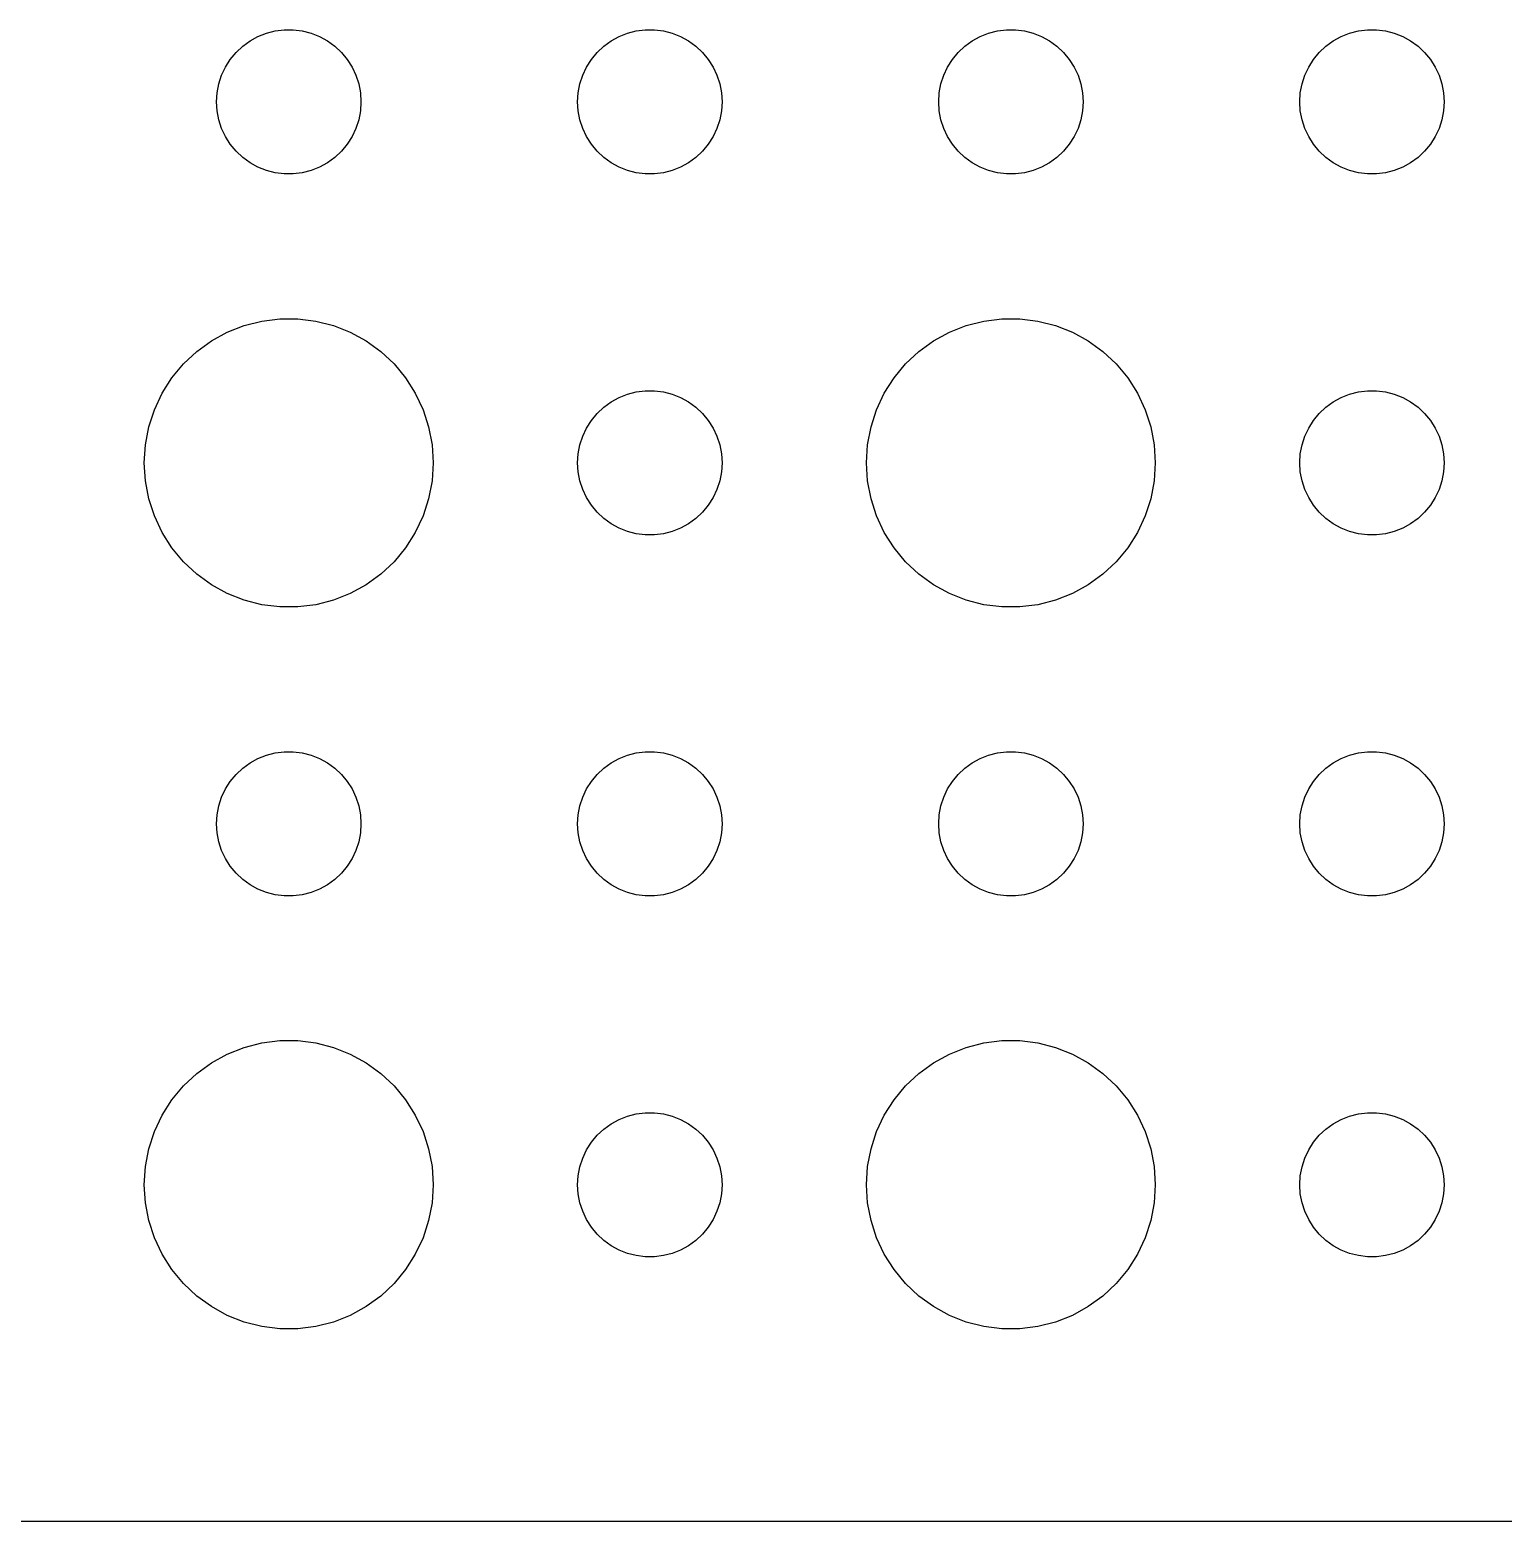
# Model space of a CAD drawing. Header units: metres. Extents: x -127 to 127, y -127 to 127.
# Drawn here: x -95.38 to -64.78, y -126.99 to -96 of the extents above; entities that cross this region are included whole.
import ezdxf

# ---------------------------------------------------------------- set-up
doc = ezdxf.new("R2010")
doc.units = ezdxf.units.M

msp = doc.modelspace()

# ---------------------------------------------------------------- linework, layer by layer
for p, q in [((-90.4635, -96.0734), (-90.2811, -96.0266)), ((-90.2811, -96.0266), (-90.0942, -96.003)), ((-90.0942, -96.003), (-89.9058, -96.003)), ((-89.9058, -96.003), (-89.7189, -96.0266)), ((-89.7189, -96.0266), (-89.5365, -96.0734)), ((-82.9635, -96.0734), (-82.7811, -96.0266)), ((-82.7811, -96.0266), (-82.5942, -96.003)), ((-82.5942, -96.003), (-82.4058, -96.003)), ((-82.4058, -96.003), (-82.2189, -96.0266)), ((-82.2189, -96.0266), (-82.0365, -96.0734)), ((-75.4635, -96.0734), (-75.2811, -96.0266)), ((-75.2811, -96.0266), (-75.0942, -96.003)), ((-75.0942, -96.003), (-74.9058, -96.003)), ((-74.9058, -96.003), (-74.7189, -96.0266)), ((-74.7189, -96.0266), (-74.5365, -96.0734)), ((-67.9635, -96.0734), (-67.7811, -96.0266)), ((-67.7811, -96.0266), (-67.5942, -96.003)), ((-67.5942, -96.003), (-67.4058, -96.003)), ((-67.4058, -96.003), (-67.2189, -96.0266)), ((-67.2189, -96.0266), (-67.0365, -96.0734)), ((-91.0934, -96.4732), (-90.9561, -96.3442)), ((-90.9561, -96.3442), (-90.8037, -96.2335)), ((-90.8037, -96.2335), (-90.6387, -96.1428)), ((-90.6387, -96.1428), (-90.4635, -96.0734)), ((-89.5365, -96.0734), (-89.3613, -96.1428)), ((-89.3613, -96.1428), (-89.1963, -96.2335)), ((-89.1963, -96.2335), (-89.0439, -96.3442)), ((-89.0439, -96.3442), (-88.9065, -96.4732)), ((-83.5934, -96.4732), (-83.4561, -96.3442)), ((-83.4561, -96.3442), (-83.3037, -96.2335)), ((-83.3037, -96.2335), (-83.1387, -96.1428)), ((-83.1387, -96.1428), (-82.9635, -96.0734)), ((-82.0365, -96.0734), (-81.8613, -96.1428)), ((-81.8613, -96.1428), (-81.6963, -96.2335)), ((-81.6963, -96.2335), (-81.5439, -96.3442)), ((-81.5439, -96.3442), (-81.4065, -96.4732)), ((-76.0934, -96.4732), (-75.9561, -96.3442)), ((-75.9561, -96.3442), (-75.8037, -96.2335)), ((-75.8037, -96.2335), (-75.6387, -96.1428)), ((-75.6387, -96.1428), (-75.4635, -96.0734)), ((-74.5365, -96.0734), (-74.3613, -96.1428)), ((-74.3613, -96.1428), (-74.1963, -96.2335)), ((-74.1963, -96.2335), (-74.0439, -96.3442)), ((-74.0439, -96.3442), (-73.9065, -96.4732)), ((-68.5934, -96.4732), (-68.4561, -96.3442)), ((-68.4561, -96.3442), (-68.3037, -96.2335)), ((-68.3037, -96.2335), (-68.1387, -96.1428)), ((-68.1387, -96.1428), (-67.9635, -96.0734)), ((-67.0365, -96.0734), (-66.8613, -96.1428)), ((-66.8613, -96.1428), (-66.6963, -96.2335)), ((-66.6963, -96.2335), (-66.5439, -96.3442)), ((-66.5439, -96.3442), (-66.4065, -96.4732)), ((-91.3145, -96.7774), (-91.2135, -96.6183)), ((-91.2135, -96.6183), (-91.0934, -96.4732)), ((-88.9065, -96.4732), (-88.7865, -96.6183)), ((-88.7865, -96.6183), (-88.6855, -96.7774)), ((-83.8145, -96.7774), (-83.7135, -96.6183)), ((-83.7135, -96.6183), (-83.5934, -96.4732)), ((-81.4065, -96.4732), (-81.2865, -96.6183)), ((-81.2865, -96.6183), (-81.1855, -96.7774)), ((-76.3145, -96.7774), (-76.2135, -96.6183)), ((-76.2135, -96.6183), (-76.0934, -96.4732)), ((-73.9065, -96.4732), (-73.7865, -96.6183)), ((-73.7865, -96.6183), (-73.6855, -96.7774)), ((-68.8145, -96.7774), (-68.7135, -96.6183)), ((-68.7135, -96.6183), (-68.5934, -96.4732)), ((-66.4065, -96.4732), (-66.2865, -96.6183)), ((-66.2865, -96.6183), (-66.1855, -96.7774)), ((-91.4529, -97.127), (-91.3947, -96.9478)), ((-91.3947, -96.9478), (-91.3145, -96.7774)), ((-88.6855, -96.7774), (-88.6053, -96.9478)), ((-88.6053, -96.9478), (-88.5471, -97.127)), ((-83.9529, -97.127), (-83.8947, -96.9478)), ((-83.8947, -96.9478), (-83.8145, -96.7774)), ((-81.1855, -96.7774), (-81.1053, -96.9478)), ((-81.1053, -96.9478), (-81.0471, -97.127)), ((-76.4529, -97.127), (-76.3947, -96.9478)), ((-76.3947, -96.9478), (-76.3145, -96.7774)), ((-73.6855, -96.7774), (-73.6053, -96.9478)), ((-73.6053, -96.9478), (-73.5471, -97.127)), ((-68.9529, -97.127), (-68.8947, -96.9478)), ((-68.8947, -96.9478), (-68.8145, -96.7774)), ((-66.1855, -96.7774), (-66.1053, -96.9478)), ((-66.1053, -96.9478), (-66.0471, -97.127)), ((-91.4882, -97.312), (-91.4529, -97.127)), ((-88.5471, -97.127), (-88.5118, -97.312)), ((-83.9882, -97.312), (-83.9529, -97.127)), ((-81.0471, -97.127), (-81.0118, -97.312)), ((-76.4882, -97.312), (-76.4529, -97.127)), ((-73.5471, -97.127), (-73.5118, -97.312)), ((-68.9882, -97.312), (-68.9529, -97.127)), ((-66.0471, -97.127), (-66.0118, -97.312)), ((-91.5, -97.5), (-91.4882, -97.312)), ((-91.4882, -97.688), (-91.5, -97.5)), ((-88.5118, -97.312), (-88.5, -97.5)), ((-88.5, -97.5), (-88.5118, -97.688)), ((-84, -97.5), (-83.9882, -97.312)), ((-83.9882, -97.688), (-84, -97.5)), ((-81.0118, -97.312), (-81, -97.5)), ((-81, -97.5), (-81.0118, -97.688)), ((-76.5, -97.5), (-76.4882, -97.312)), ((-76.4882, -97.688), (-76.5, -97.5)), ((-73.5118, -97.312), (-73.5, -97.5)), ((-73.5, -97.5), (-73.5118, -97.688)), ((-69, -97.5), (-68.9882, -97.312)), ((-68.9882, -97.688), (-69, -97.5)), ((-66.0118, -97.312), (-66, -97.5)), ((-66, -97.5), (-66.0118, -97.688)), ((-91.4529, -97.873), (-91.4882, -97.688)), ((-91.3947, -98.0522), (-91.4529, -97.873)), ((-88.5471, -97.873), (-88.6053, -98.0522)), ((-88.5118, -97.688), (-88.5471, -97.873)), ((-83.9529, -97.873), (-83.9882, -97.688)), ((-83.8947, -98.0522), (-83.9529, -97.873)), ((-81.0471, -97.873), (-81.1053, -98.0522)), ((-81.0118, -97.688), (-81.0471, -97.873)), ((-76.4529, -97.873), (-76.4882, -97.688)), ((-76.3947, -98.0522), (-76.4529, -97.873)), ((-73.5471, -97.873), (-73.6053, -98.0522)), ((-73.5118, -97.688), (-73.5471, -97.873)), ((-68.9529, -97.873), (-68.9882, -97.688)), ((-68.8947, -98.0522), (-68.9529, -97.873)), ((-66.0471, -97.873), (-66.1053, -98.0522)), ((-66.0118, -97.688), (-66.0471, -97.873)), ((-91.3145, -98.2226), (-91.3947, -98.0522)), ((-91.2135, -98.3817), (-91.3145, -98.2226)), ((-88.6855, -98.2226), (-88.7865, -98.3817)), ((-88.6053, -98.0522), (-88.6855, -98.2226)), ((-83.8145, -98.2226), (-83.8947, -98.0522)), ((-83.7135, -98.3817), (-83.8145, -98.2226)), ((-81.1855, -98.2226), (-81.2865, -98.3817)), ((-81.1053, -98.0522), (-81.1855, -98.2226)), ((-76.3145, -98.2226), (-76.3947, -98.0522)), ((-76.2135, -98.3817), (-76.3145, -98.2226)), ((-73.6855, -98.2226), (-73.7865, -98.3817)), ((-73.6053, -98.0522), (-73.6855, -98.2226)), ((-68.8145, -98.2226), (-68.8947, -98.0522)), ((-68.7135, -98.3817), (-68.8145, -98.2226)), ((-66.1855, -98.2226), (-66.2865, -98.3817)), ((-66.1053, -98.0522), (-66.1855, -98.2226)), ((-91.0934, -98.5268), (-91.2135, -98.3817)), ((-90.9561, -98.6558), (-91.0934, -98.5268)), ((-88.9065, -98.5268), (-89.0439, -98.6558)), ((-88.7865, -98.3817), (-88.9065, -98.5268)), ((-83.5934, -98.5268), (-83.7135, -98.3817)), ((-83.4561, -98.6558), (-83.5934, -98.5268)), ((-81.4065, -98.5268), (-81.5439, -98.6558)), ((-81.2865, -98.3817), (-81.4065, -98.5268)), ((-76.0934, -98.5268), (-76.2135, -98.3817)), ((-75.9561, -98.6558), (-76.0934, -98.5268)), ((-73.9065, -98.5268), (-74.0439, -98.6558)), ((-73.7865, -98.3817), (-73.9065, -98.5268)), ((-68.5934, -98.5268), (-68.7135, -98.3817)), ((-68.4561, -98.6558), (-68.5934, -98.5268)), ((-66.4065, -98.5268), (-66.5439, -98.6558)), ((-66.2865, -98.3817), (-66.4065, -98.5268)), ((-90.8037, -98.7665), (-90.9561, -98.6558)), ((-90.6387, -98.8572), (-90.8037, -98.7665)), ((-89.1963, -98.7665), (-89.3613, -98.8572)), ((-89.0439, -98.6558), (-89.1963, -98.7665)), ((-83.3037, -98.7665), (-83.4561, -98.6558)), ((-83.1387, -98.8572), (-83.3037, -98.7665)), ((-81.6963, -98.7665), (-81.8613, -98.8572)), ((-81.5439, -98.6558), (-81.6963, -98.7665)), ((-75.8037, -98.7665), (-75.9561, -98.6558)), ((-75.6387, -98.8572), (-75.8037, -98.7665)), ((-74.1963, -98.7665), (-74.3613, -98.8572)), ((-74.0439, -98.6558), (-74.1963, -98.7665)), ((-68.3037, -98.7665), (-68.4561, -98.6558)), ((-68.1387, -98.8572), (-68.3037, -98.7665)), ((-66.6963, -98.7665), (-66.8613, -98.8572)), ((-66.5439, -98.6558), (-66.6963, -98.7665)), ((-90.4635, -98.9266), (-90.6387, -98.8572)), ((-90.2811, -98.9734), (-90.4635, -98.9266)), ((-90.0942, -98.997), (-90.2811, -98.9734)), ((-89.9058, -98.997), (-90.0942, -98.997)), ((-89.7189, -98.9734), (-89.9058, -98.997)), ((-89.5365, -98.9266), (-89.7189, -98.9734)), ((-89.3613, -98.8572), (-89.5365, -98.9266)), ((-82.9635, -98.9266), (-83.1387, -98.8572)), ((-82.7811, -98.9734), (-82.9635, -98.9266)), ((-82.5942, -98.997), (-82.7811, -98.9734)), ((-82.4058, -98.997), (-82.5942, -98.997)), ((-82.2189, -98.9734), (-82.4058, -98.997)), ((-82.0365, -98.9266), (-82.2189, -98.9734)), ((-81.8613, -98.8572), (-82.0365, -98.9266)), ((-75.4635, -98.9266), (-75.6387, -98.8572)), ((-75.2811, -98.9734), (-75.4635, -98.9266)), ((-75.0942, -98.997), (-75.2811, -98.9734)), ((-74.9058, -98.997), (-75.0942, -98.997)), ((-74.7189, -98.9734), (-74.9058, -98.997)), ((-74.5365, -98.9266), (-74.7189, -98.9734)), ((-74.3613, -98.8572), (-74.5365, -98.9266)), ((-67.9635, -98.9266), (-68.1387, -98.8572)), ((-67.7811, -98.9734), (-67.9635, -98.9266)), ((-67.5942, -98.997), (-67.7811, -98.9734)), ((-67.4058, -98.997), (-67.5942, -98.997)), ((-67.2189, -98.9734), (-67.4058, -98.997)), ((-67.0365, -98.9266), (-67.2189, -98.9734)), ((-66.8613, -98.8572), (-67.0365, -98.9266)), ((-91.2773, -102.286), (-90.927, -102.147)), ((-90.927, -102.147), (-90.5621, -102.053)), ((-90.5621, -102.053), (-90.1884, -102.006)), ((-90.1884, -102.006), (-89.8116, -102.006)), ((-89.8116, -102.006), (-89.4379, -102.053)), ((-89.4379, -102.053), (-89.073, -102.147)), ((-89.073, -102.147), (-88.7227, -102.286)), ((-76.2773, -102.286), (-75.927, -102.147)), ((-75.927, -102.147), (-75.5621, -102.053)), ((-75.5621, -102.053), (-75.1884, -102.006)), ((-75.1884, -102.006), (-74.8116, -102.006)), ((-74.8116, -102.006), (-74.4379, -102.053)), ((-74.4379, -102.053), (-74.073, -102.147)), ((-74.073, -102.147), (-73.7227, -102.286)), ((-91.9123, -102.688), (-91.6075, -102.467)), ((-91.6075, -102.467), (-91.2773, -102.286)), ((-88.7227, -102.286), (-88.3925, -102.467)), ((-88.3925, -102.467), (-88.0877, -102.688)), ((-76.9123, -102.688), (-76.6075, -102.467)), ((-76.6075, -102.467), (-76.2773, -102.286)), ((-73.7227, -102.286), (-73.3925, -102.467)), ((-73.3925, -102.467), (-73.0877, -102.688)), ((-92.1869, -102.946), (-91.9123, -102.688)), ((-88.0877, -102.688), (-87.8131, -102.946)), ((-77.1869, -102.946), (-76.9123, -102.688)), ((-73.0877, -102.688), (-72.8131, -102.946)), ((-92.427, -103.237), (-92.1869, -102.946)), ((-87.8131, -102.946), (-87.573, -103.237)), ((-77.427, -103.237), (-77.1869, -102.946)), ((-72.8131, -102.946), (-72.573, -103.237)), ((-92.6289, -103.555), (-92.427, -103.237)), ((-87.573, -103.237), (-87.3711, -103.555)), ((-77.6289, -103.555), (-77.427, -103.237)), ((-72.573, -103.237), (-72.3711, -103.555)), ((-92.7893, -103.896), (-92.6289, -103.555)), ((-87.3711, -103.555), (-87.2107, -103.896)), ((-83.4561, -103.844), (-83.3037, -103.734)), ((-83.3037, -103.734), (-83.1387, -103.643)), ((-83.1387, -103.643), (-82.9635, -103.573)), ((-82.9635, -103.573), (-82.7811, -103.527)), ((-82.7811, -103.527), (-82.5942, -103.503)), ((-82.5942, -103.503), (-82.4058, -103.503)), ((-82.4058, -103.503), (-82.2189, -103.527)), ((-82.2189, -103.527), (-82.0365, -103.573)), ((-82.0365, -103.573), (-81.8613, -103.643)), ((-81.8613, -103.643), (-81.6963, -103.734)), ((-81.6963, -103.734), (-81.5439, -103.844)), ((-77.7893, -103.896), (-77.6289, -103.555)), ((-72.3711, -103.555), (-72.2107, -103.896)), ((-68.4561, -103.844), (-68.3037, -103.734)), ((-68.3037, -103.734), (-68.1387, -103.643)), ((-68.1387, -103.643), (-67.9635, -103.573)), ((-67.9635, -103.573), (-67.7811, -103.527)), ((-67.7811, -103.527), (-67.5942, -103.503)), ((-67.5942, -103.503), (-67.4058, -103.503)), ((-67.4058, -103.503), (-67.2189, -103.527)), ((-67.2189, -103.527), (-67.0365, -103.573)), ((-67.0365, -103.573), (-66.8613, -103.643)), ((-66.8613, -103.643), (-66.6963, -103.734)), ((-66.6963, -103.734), (-66.5439, -103.844)), ((-92.9057, -104.254), (-92.7893, -103.896)), ((-87.2107, -103.896), (-87.0943, -104.254)), ((-83.7135, -104.118), (-83.5934, -103.973)), ((-83.5934, -103.973), (-83.4561, -103.844)), ((-81.5439, -103.844), (-81.4065, -103.973)), ((-81.4065, -103.973), (-81.2865, -104.118)), ((-77.9057, -104.254), (-77.7893, -103.896)), ((-72.2107, -103.896), (-72.0943, -104.254)), ((-68.7135, -104.118), (-68.5934, -103.973)), ((-68.5934, -103.973), (-68.4561, -103.844)), ((-66.5439, -103.844), (-66.4065, -103.973)), ((-66.4065, -103.973), (-66.2865, -104.118)), ((-92.9763, -104.624), (-92.9057, -104.254)), ((-87.0943, -104.254), (-87.0237, -104.624)), ((-83.8947, -104.448), (-83.8145, -104.277)), ((-83.8145, -104.277), (-83.7135, -104.118)), ((-81.2865, -104.118), (-81.1855, -104.277)), ((-81.1855, -104.277), (-81.1053, -104.448)), ((-77.9763, -104.624), (-77.9057, -104.254)), ((-72.0943, -104.254), (-72.0237, -104.624)), ((-68.8947, -104.448), (-68.8145, -104.277)), ((-68.8145, -104.277), (-68.7135, -104.118)), ((-66.2865, -104.118), (-66.1855, -104.277)), ((-66.1855, -104.277), (-66.1053, -104.448)), ((-93, -105), (-92.9763, -104.624)), ((-87.0237, -104.624), (-87, -105)), ((-83.9882, -104.812), (-83.9529, -104.627)), ((-83.9529, -104.627), (-83.8947, -104.448)), ((-81.1053, -104.448), (-81.0471, -104.627)), ((-81.0471, -104.627), (-81.0118, -104.812)), ((-78, -105), (-77.9763, -104.624)), ((-72.0237, -104.624), (-72, -105)), ((-68.9882, -104.812), (-68.9529, -104.627)), ((-68.9529, -104.627), (-68.8947, -104.448)), ((-66.1053, -104.448), (-66.0471, -104.627)), ((-66.0471, -104.627), (-66.0118, -104.812)), ((-92.9763, -105.376), (-93, -105)), ((-87, -105), (-87.0237, -105.376)), ((-84, -105), (-83.9882, -104.812)), ((-83.9882, -105.188), (-84, -105)), ((-81.0118, -104.812), (-81, -105)), ((-81, -105), (-81.0118, -105.188)), ((-77.9763, -105.376), (-78, -105)), ((-72, -105), (-72.0237, -105.376)), ((-69, -105), (-68.9882, -104.812)), ((-68.9882, -105.188), (-69, -105)), ((-66.0118, -104.812), (-66, -105)), ((-66, -105), (-66.0118, -105.188)), ((-83.9529, -105.373), (-83.9882, -105.188)), ((-81.0118, -105.188), (-81.0471, -105.373)), ((-68.9529, -105.373), (-68.9882, -105.188)), ((-66.0118, -105.188), (-66.0471, -105.373)), ((-92.9057, -105.746), (-92.9763, -105.376)), ((-87.0237, -105.376), (-87.0943, -105.746)), ((-83.8947, -105.552), (-83.9529, -105.373)), ((-83.8145, -105.723), (-83.8947, -105.552)), ((-81.1053, -105.552), (-81.1855, -105.723)), ((-81.0471, -105.373), (-81.1053, -105.552)), ((-77.9057, -105.746), (-77.9763, -105.376)), ((-72.0237, -105.376), (-72.0943, -105.746)), ((-68.8947, -105.552), (-68.9529, -105.373)), ((-68.8145, -105.723), (-68.8947, -105.552)), ((-66.1053, -105.552), (-66.1855, -105.723)), ((-66.0471, -105.373), (-66.1053, -105.552)), ((-92.7893, -106.104), (-92.9057, -105.746)), ((-87.0943, -105.746), (-87.2107, -106.104)), ((-83.7135, -105.882), (-83.8145, -105.723)), ((-83.5934, -106.027), (-83.7135, -105.882)), ((-81.2865, -105.882), (-81.4065, -106.027)), ((-81.1855, -105.723), (-81.2865, -105.882)), ((-77.7893, -106.104), (-77.9057, -105.746)), ((-72.0943, -105.746), (-72.2107, -106.104)), ((-68.7135, -105.882), (-68.8145, -105.723)), ((-68.5934, -106.027), (-68.7135, -105.882)), ((-66.2865, -105.882), (-66.4065, -106.027)), ((-66.1855, -105.723), (-66.2865, -105.882)), ((-92.6289, -106.445), (-92.7893, -106.104)), ((-87.2107, -106.104), (-87.3711, -106.445)), ((-83.4561, -106.156), (-83.5934, -106.027)), ((-83.3037, -106.266), (-83.4561, -106.156)), ((-83.1387, -106.357), (-83.3037, -106.266)), ((-81.6963, -106.266), (-81.8613, -106.357)), ((-81.5439, -106.156), (-81.6963, -106.266)), ((-81.4065, -106.027), (-81.5439, -106.156)), ((-77.6289, -106.445), (-77.7893, -106.104)), ((-72.2107, -106.104), (-72.3711, -106.445)), ((-68.4561, -106.156), (-68.5934, -106.027)), ((-68.3037, -106.266), (-68.4561, -106.156)), ((-68.1387, -106.357), (-68.3037, -106.266)), ((-66.6963, -106.266), (-66.8613, -106.357)), ((-66.5439, -106.156), (-66.6963, -106.266)), ((-66.4065, -106.027), (-66.5439, -106.156)), ((-92.427, -106.763), (-92.6289, -106.445)), ((-87.3711, -106.445), (-87.573, -106.763)), ((-82.9635, -106.427), (-83.1387, -106.357)), ((-82.7811, -106.473), (-82.9635, -106.427)), ((-82.5942, -106.497), (-82.7811, -106.473)), ((-82.4058, -106.497), (-82.5942, -106.497)), ((-82.2189, -106.473), (-82.4058, -106.497)), ((-82.0365, -106.427), (-82.2189, -106.473)), ((-81.8613, -106.357), (-82.0365, -106.427)), ((-77.427, -106.763), (-77.6289, -106.445)), ((-72.3711, -106.445), (-72.573, -106.763)), ((-67.9635, -106.427), (-68.1387, -106.357)), ((-67.7811, -106.473), (-67.9635, -106.427)), ((-67.5942, -106.497), (-67.7811, -106.473)), ((-67.4058, -106.497), (-67.5942, -106.497)), ((-67.2189, -106.473), (-67.4058, -106.497)), ((-67.0365, -106.427), (-67.2189, -106.473)), ((-66.8613, -106.357), (-67.0365, -106.427)), ((-92.1869, -107.054), (-92.427, -106.763)), ((-87.573, -106.763), (-87.8131, -107.054)), ((-77.1869, -107.054), (-77.427, -106.763)), ((-72.573, -106.763), (-72.8131, -107.054)), ((-91.9123, -107.312), (-92.1869, -107.054)), ((-87.8131, -107.054), (-88.0877, -107.312)), ((-76.9123, -107.312), (-77.1869, -107.054)), ((-72.8131, -107.054), (-73.0877, -107.312)), ((-91.6075, -107.533), (-91.9123, -107.312)), ((-88.0877, -107.312), (-88.3925, -107.533)), ((-76.6075, -107.533), (-76.9123, -107.312)), ((-73.0877, -107.312), (-73.3925, -107.533)), ((-91.2773, -107.714), (-91.6075, -107.533)), ((-90.927, -107.853), (-91.2773, -107.714)), ((-88.7227, -107.714), (-89.073, -107.853)), ((-88.3925, -107.533), (-88.7227, -107.714)), ((-76.2773, -107.714), (-76.6075, -107.533)), ((-75.927, -107.853), (-76.2773, -107.714)), ((-73.7227, -107.714), (-74.073, -107.853)), ((-73.3925, -107.533), (-73.7227, -107.714)), ((-90.5621, -107.947), (-90.927, -107.853)), ((-90.1884, -107.994), (-90.5621, -107.947)), ((-89.8116, -107.994), (-90.1884, -107.994)), ((-89.4379, -107.947), (-89.8116, -107.994)), ((-89.073, -107.853), (-89.4379, -107.947)), ((-75.5621, -107.947), (-75.927, -107.853)), ((-75.1884, -107.994), (-75.5621, -107.947)), ((-74.8116, -107.994), (-75.1884, -107.994)), ((-74.4379, -107.947), (-74.8116, -107.994)), ((-74.073, -107.853), (-74.4379, -107.947)), ((-90.9561, -111.344), (-90.8037, -111.234)), ((-90.8037, -111.234), (-90.6387, -111.143)), ((-90.6387, -111.143), (-90.4635, -111.073)), ((-90.4635, -111.073), (-90.2811, -111.027)), ((-90.2811, -111.027), (-90.0942, -111.003)), ((-90.0942, -111.003), (-89.9058, -111.003)), ((-89.9058, -111.003), (-89.7189, -111.027)), ((-89.7189, -111.027), (-89.5365, -111.073)), ((-89.5365, -111.073), (-89.3613, -111.143)), ((-89.3613, -111.143), (-89.1963, -111.234)), ((-89.1963, -111.234), (-89.0439, -111.344)), ((-83.4561, -111.344), (-83.3037, -111.234)), ((-83.3037, -111.234), (-83.1387, -111.143)), ((-83.1387, -111.143), (-82.9635, -111.073)), ((-82.9635, -111.073), (-82.7811, -111.027)), ((-82.7811, -111.027), (-82.5942, -111.003)), ((-82.5942, -111.003), (-82.4058, -111.003)), ((-82.4058, -111.003), (-82.2189, -111.027)), ((-82.2189, -111.027), (-82.0365, -111.073)), ((-82.0365, -111.073), (-81.8613, -111.143)), ((-81.8613, -111.143), (-81.6963, -111.234)), ((-81.6963, -111.234), (-81.5439, -111.344)), ((-75.9561, -111.344), (-75.8037, -111.234)), ((-75.8037, -111.234), (-75.6387, -111.143)), ((-75.6387, -111.143), (-75.4635, -111.073)), ((-75.4635, -111.073), (-75.2811, -111.027)), ((-75.2811, -111.027), (-75.0942, -111.003)), ((-75.0942, -111.003), (-74.9058, -111.003)), ((-74.9058, -111.003), (-74.7189, -111.027)), ((-74.7189, -111.027), (-74.5365, -111.073)), ((-74.5365, -111.073), (-74.3613, -111.143)), ((-74.3613, -111.143), (-74.1963, -111.234)), ((-74.1963, -111.234), (-74.0439, -111.344)), ((-68.4561, -111.344), (-68.3037, -111.234)), ((-68.3037, -111.234), (-68.1387, -111.143)), ((-68.1387, -111.143), (-67.9635, -111.073)), ((-67.9635, -111.073), (-67.7811, -111.027)), ((-67.7811, -111.027), (-67.5942, -111.003)), ((-67.5942, -111.003), (-67.4058, -111.003)), ((-67.4058, -111.003), (-67.2189, -111.027)), ((-67.2189, -111.027), (-67.0365, -111.073)), ((-67.0365, -111.073), (-66.8613, -111.143)), ((-66.8613, -111.143), (-66.6963, -111.234)), ((-66.6963, -111.234), (-66.5439, -111.344)), ((-91.2135, -111.618), (-91.0934, -111.473)), ((-91.0934, -111.473), (-90.9561, -111.344)), ((-89.0439, -111.344), (-88.9065, -111.473)), ((-88.9065, -111.473), (-88.7865, -111.618)), ((-83.7135, -111.618), (-83.5934, -111.473)), ((-83.5934, -111.473), (-83.4561, -111.344)), ((-81.5439, -111.344), (-81.4065, -111.473)), ((-81.4065, -111.473), (-81.2865, -111.618)), ((-76.2135, -111.618), (-76.0934, -111.473)), ((-76.0934, -111.473), (-75.9561, -111.344)), ((-74.0439, -111.344), (-73.9065, -111.473)), ((-73.9065, -111.473), (-73.7865, -111.618)), ((-68.7135, -111.618), (-68.5934, -111.473)), ((-68.5934, -111.473), (-68.4561, -111.344)), ((-66.5439, -111.344), (-66.4065, -111.473)), ((-66.4065, -111.473), (-66.2865, -111.618)), ((-91.3947, -111.948), (-91.3145, -111.777)), ((-91.3145, -111.777), (-91.2135, -111.618)), ((-88.7865, -111.618), (-88.6855, -111.777)), ((-88.6855, -111.777), (-88.6053, -111.948)), ((-83.8947, -111.948), (-83.8145, -111.777)), ((-83.8145, -111.777), (-83.7135, -111.618)), ((-81.2865, -111.618), (-81.1855, -111.777)), ((-81.1855, -111.777), (-81.1053, -111.948)), ((-76.3947, -111.948), (-76.3145, -111.777)), ((-76.3145, -111.777), (-76.2135, -111.618)), ((-73.7865, -111.618), (-73.6855, -111.777)), ((-73.6855, -111.777), (-73.6053, -111.948)), ((-68.8947, -111.948), (-68.8145, -111.777)), ((-68.8145, -111.777), (-68.7135, -111.618)), ((-66.2865, -111.618), (-66.1855, -111.777)), ((-66.1855, -111.777), (-66.1053, -111.948)), ((-91.4882, -112.312), (-91.4529, -112.127)), ((-91.4529, -112.127), (-91.3947, -111.948)), ((-88.6053, -111.948), (-88.5471, -112.127)), ((-88.5471, -112.127), (-88.5118, -112.312)), ((-83.9882, -112.312), (-83.9529, -112.127)), ((-83.9529, -112.127), (-83.8947, -111.948)), ((-81.1053, -111.948), (-81.0471, -112.127)), ((-81.0471, -112.127), (-81.0118, -112.312)), ((-76.4882, -112.312), (-76.4529, -112.127)), ((-76.4529, -112.127), (-76.3947, -111.948)), ((-73.6053, -111.948), (-73.5471, -112.127)), ((-73.5471, -112.127), (-73.5118, -112.312)), ((-68.9882, -112.312), (-68.9529, -112.127)), ((-68.9529, -112.127), (-68.8947, -111.948)), ((-66.1053, -111.948), (-66.0471, -112.127)), ((-66.0471, -112.127), (-66.0118, -112.312)), ((-91.5, -112.5), (-91.4882, -112.312)), ((-88.5118, -112.312), (-88.5, -112.5)), ((-84, -112.5), (-83.9882, -112.312)), ((-81.0118, -112.312), (-81, -112.5)), ((-76.5, -112.5), (-76.4882, -112.312)), ((-73.5118, -112.312), (-73.5, -112.5)), ((-69, -112.5), (-68.9882, -112.312)), ((-66.0118, -112.312), (-66, -112.5)), ((-91.4882, -112.688), (-91.5, -112.5)), ((-91.4529, -112.873), (-91.4882, -112.688)), ((-88.5118, -112.688), (-88.5471, -112.873)), ((-88.5, -112.5), (-88.5118, -112.688)), ((-83.9882, -112.688), (-84, -112.5)), ((-83.9529, -112.873), (-83.9882, -112.688)), ((-81.0118, -112.688), (-81.0471, -112.873)), ((-81, -112.5), (-81.0118, -112.688)), ((-76.4882, -112.688), (-76.5, -112.5)), ((-76.4529, -112.873), (-76.4882, -112.688)), ((-73.5118, -112.688), (-73.5471, -112.873)), ((-73.5, -112.5), (-73.5118, -112.688)), ((-68.9882, -112.688), (-69, -112.5)), ((-68.9529, -112.873), (-68.9882, -112.688)), ((-66.0118, -112.688), (-66.0471, -112.873)), ((-66, -112.5), (-66.0118, -112.688)), ((-91.3947, -113.052), (-91.4529, -112.873)), ((-91.3145, -113.223), (-91.3947, -113.052)), ((-88.6053, -113.052), (-88.6855, -113.223)), ((-88.5471, -112.873), (-88.6053, -113.052)), ((-83.8947, -113.052), (-83.9529, -112.873)), ((-83.8145, -113.223), (-83.8947, -113.052)), ((-81.1053, -113.052), (-81.1855, -113.223)), ((-81.0471, -112.873), (-81.1053, -113.052)), ((-76.3947, -113.052), (-76.4529, -112.873)), ((-76.3145, -113.223), (-76.3947, -113.052)), ((-73.6053, -113.052), (-73.6855, -113.223)), ((-73.5471, -112.873), (-73.6053, -113.052)), ((-68.8947, -113.052), (-68.9529, -112.873)), ((-68.8145, -113.223), (-68.8947, -113.052)), ((-66.1053, -113.052), (-66.1855, -113.223)), ((-66.0471, -112.873), (-66.1053, -113.052)), ((-91.2135, -113.382), (-91.3145, -113.223)), ((-91.0934, -113.527), (-91.2135, -113.382)), ((-88.7865, -113.382), (-88.9065, -113.527)), ((-88.6855, -113.223), (-88.7865, -113.382)), ((-83.7135, -113.382), (-83.8145, -113.223)), ((-83.5934, -113.527), (-83.7135, -113.382)), ((-81.2865, -113.382), (-81.4065, -113.527)), ((-81.1855, -113.223), (-81.2865, -113.382)), ((-76.2135, -113.382), (-76.3145, -113.223)), ((-76.0934, -113.527), (-76.2135, -113.382)), ((-73.7865, -113.382), (-73.9065, -113.527)), ((-73.6855, -113.223), (-73.7865, -113.382)), ((-68.7135, -113.382), (-68.8145, -113.223)), ((-68.5934, -113.527), (-68.7135, -113.382)), ((-66.2865, -113.382), (-66.4065, -113.527)), ((-66.1855, -113.223), (-66.2865, -113.382)), ((-90.9561, -113.656), (-91.0934, -113.527)), ((-90.8037, -113.766), (-90.9561, -113.656)), ((-89.0439, -113.656), (-89.1963, -113.766)), ((-88.9065, -113.527), (-89.0439, -113.656)), ((-83.4561, -113.656), (-83.5934, -113.527)), ((-83.3037, -113.766), (-83.4561, -113.656)), ((-81.5439, -113.656), (-81.6963, -113.766)), ((-81.4065, -113.527), (-81.5439, -113.656)), ((-75.9561, -113.656), (-76.0934, -113.527)), ((-75.8037, -113.766), (-75.9561, -113.656)), ((-74.0439, -113.656), (-74.1963, -113.766)), ((-73.9065, -113.527), (-74.0439, -113.656)), ((-68.4561, -113.656), (-68.5934, -113.527)), ((-68.3037, -113.766), (-68.4561, -113.656)), ((-66.5439, -113.656), (-66.6963, -113.766)), ((-66.4065, -113.527), (-66.5439, -113.656)), ((-90.6387, -113.857), (-90.8037, -113.766)), ((-90.4635, -113.927), (-90.6387, -113.857)), ((-90.2811, -113.973), (-90.4635, -113.927)), ((-90.0942, -113.997), (-90.2811, -113.973)), ((-89.9058, -113.997), (-90.0942, -113.997)), ((-89.7189, -113.973), (-89.9058, -113.997)), ((-89.5365, -113.927), (-89.7189, -113.973)), ((-89.3613, -113.857), (-89.5365, -113.927)), ((-89.1963, -113.766), (-89.3613, -113.857)), ((-83.1387, -113.857), (-83.3037, -113.766)), ((-82.9635, -113.927), (-83.1387, -113.857)), ((-82.7811, -113.973), (-82.9635, -113.927)), ((-82.5942, -113.997), (-82.7811, -113.973)), ((-82.4058, -113.997), (-82.5942, -113.997)), ((-82.2189, -113.973), (-82.4058, -113.997)), ((-82.0365, -113.927), (-82.2189, -113.973)), ((-81.8613, -113.857), (-82.0365, -113.927)), ((-81.6963, -113.766), (-81.8613, -113.857)), ((-75.6387, -113.857), (-75.8037, -113.766)), ((-75.4635, -113.927), (-75.6387, -113.857)), ((-75.2811, -113.973), (-75.4635, -113.927)), ((-75.0942, -113.997), (-75.2811, -113.973)), ((-74.9058, -113.997), (-75.0942, -113.997)), ((-74.7189, -113.973), (-74.9058, -113.997)), ((-74.5365, -113.927), (-74.7189, -113.973)), ((-74.3613, -113.857), (-74.5365, -113.927)), ((-74.1963, -113.766), (-74.3613, -113.857)), ((-68.1387, -113.857), (-68.3037, -113.766)), ((-67.9635, -113.927), (-68.1387, -113.857)), ((-67.7811, -113.973), (-67.9635, -113.927)), ((-67.5942, -113.997), (-67.7811, -113.973)), ((-67.4058, -113.997), (-67.5942, -113.997)), ((-67.2189, -113.973), (-67.4058, -113.997)), ((-67.0365, -113.927), (-67.2189, -113.973)), ((-66.8613, -113.857), (-67.0365, -113.927)), ((-66.6963, -113.766), (-66.8613, -113.857)), ((-90.927, -117.147), (-90.5621, -117.053)), ((-90.5621, -117.053), (-90.1884, -117.006)), ((-90.1884, -117.006), (-89.8116, -117.006)), ((-89.8116, -117.006), (-89.4379, -117.053)), ((-89.4379, -117.053), (-89.073, -117.147)), ((-75.927, -117.147), (-75.5621, -117.053)), ((-75.5621, -117.053), (-75.1884, -117.006)), ((-75.1884, -117.006), (-74.8116, -117.006)), ((-74.8116, -117.006), (-74.4379, -117.053)), ((-74.4379, -117.053), (-74.073, -117.147)), ((-91.6075, -117.467), (-91.2773, -117.286)), ((-91.2773, -117.286), (-90.927, -117.147)), ((-89.073, -117.147), (-88.7227, -117.286)), ((-88.7227, -117.286), (-88.3925, -117.467)), ((-76.6075, -117.467), (-76.2773, -117.286)), ((-76.2773, -117.286), (-75.927, -117.147)), ((-74.073, -117.147), (-73.7227, -117.286)), ((-73.7227, -117.286), (-73.3925, -117.467)), ((-92.1869, -117.946), (-91.9123, -117.688)), ((-91.9123, -117.688), (-91.6075, -117.467)), ((-88.3925, -117.467), (-88.0877, -117.688)), ((-88.0877, -117.688), (-87.8131, -117.946)), ((-77.1869, -117.946), (-76.9123, -117.688)), ((-76.9123, -117.688), (-76.6075, -117.467)), ((-73.3925, -117.467), (-73.0877, -117.688)), ((-73.0877, -117.688), (-72.8131, -117.946)), ((-92.427, -118.237), (-92.1869, -117.946)), ((-87.8131, -117.946), (-87.573, -118.237)), ((-77.427, -118.237), (-77.1869, -117.946)), ((-72.8131, -117.946), (-72.573, -118.237)), ((-92.6289, -118.555), (-92.427, -118.237)), ((-87.573, -118.237), (-87.3711, -118.555)), ((-77.6289, -118.555), (-77.427, -118.237)), ((-72.573, -118.237), (-72.3711, -118.555)), ((-92.7893, -118.896), (-92.6289, -118.555)), ((-87.3711, -118.555), (-87.2107, -118.896)), ((-83.3037, -118.734), (-83.1387, -118.643)), ((-83.1387, -118.643), (-82.9635, -118.573)), ((-82.9635, -118.573), (-82.7811, -118.527)), ((-82.7811, -118.527), (-82.5942, -118.503)), ((-82.5942, -118.503), (-82.4058, -118.503)), ((-82.4058, -118.503), (-82.2189, -118.527)), ((-82.2189, -118.527), (-82.0365, -118.573)), ((-82.0365, -118.573), (-81.8613, -118.643)), ((-81.8613, -118.643), (-81.6963, -118.734)), ((-77.7893, -118.896), (-77.6289, -118.555)), ((-72.3711, -118.555), (-72.2107, -118.896)), ((-68.3037, -118.734), (-68.1387, -118.643)), ((-68.1387, -118.643), (-67.9635, -118.573)), ((-67.9635, -118.573), (-67.7811, -118.527)), ((-67.7811, -118.527), (-67.5942, -118.503)), ((-67.5942, -118.503), (-67.4058, -118.503)), ((-67.4058, -118.503), (-67.2189, -118.527)), ((-67.2189, -118.527), (-67.0365, -118.573)), ((-67.0365, -118.573), (-66.8613, -118.643)), ((-66.8613, -118.643), (-66.6963, -118.734)), ((-92.9057, -119.254), (-92.7893, -118.896)), ((-87.2107, -118.896), (-87.0943, -119.254)), ((-83.7135, -119.118), (-83.5934, -118.973)), ((-83.5934, -118.973), (-83.4561, -118.844)), ((-83.4561, -118.844), (-83.3037, -118.734)), ((-81.6963, -118.734), (-81.5439, -118.844)), ((-81.5439, -118.844), (-81.4065, -118.973)), ((-81.4065, -118.973), (-81.2865, -119.118)), ((-77.9057, -119.254), (-77.7893, -118.896)), ((-72.2107, -118.896), (-72.0943, -119.254)), ((-68.7135, -119.118), (-68.5934, -118.973)), ((-68.5934, -118.973), (-68.4561, -118.844)), ((-68.4561, -118.844), (-68.3037, -118.734)), ((-66.6963, -118.734), (-66.5439, -118.844)), ((-66.5439, -118.844), (-66.4065, -118.973)), ((-66.4065, -118.973), (-66.2865, -119.118)), ((-92.9763, -119.624), (-92.9057, -119.254)), ((-87.0943, -119.254), (-87.0237, -119.624)), ((-83.8947, -119.448), (-83.8145, -119.277)), ((-83.8145, -119.277), (-83.7135, -119.118)), ((-81.2865, -119.118), (-81.1855, -119.277)), ((-81.1855, -119.277), (-81.1053, -119.448)), ((-77.9763, -119.624), (-77.9057, -119.254)), ((-72.0943, -119.254), (-72.0237, -119.624)), ((-68.8947, -119.448), (-68.8145, -119.277)), ((-68.8145, -119.277), (-68.7135, -119.118)), ((-66.2865, -119.118), (-66.1855, -119.277)), ((-66.1855, -119.277), (-66.1053, -119.448)), ((-83.9529, -119.627), (-83.8947, -119.448)), ((-81.1053, -119.448), (-81.0471, -119.627)), ((-68.9529, -119.627), (-68.8947, -119.448)), ((-66.1053, -119.448), (-66.0471, -119.627)), ((-93, -120), (-92.9763, -119.624)), ((-87.0237, -119.624), (-87, -120)), ((-84, -120), (-83.9882, -119.812)), ((-83.9882, -119.812), (-83.9529, -119.627)), ((-81.0471, -119.627), (-81.0118, -119.812)), ((-81.0118, -119.812), (-81, -120)), ((-78, -120), (-77.9763, -119.624)), ((-72.0237, -119.624), (-72, -120)), ((-69, -120), (-68.9882, -119.812)), ((-68.9882, -119.812), (-68.9529, -119.627)), ((-66.0471, -119.627), (-66.0118, -119.812)), ((-66.0118, -119.812), (-66, -120)), ((-92.9763, -120.376), (-93, -120)), ((-87, -120), (-87.0237, -120.376)), ((-83.9882, -120.188), (-84, -120)), ((-83.9529, -120.373), (-83.9882, -120.188)), ((-81.0118, -120.188), (-81.0471, -120.373)), ((-81, -120), (-81.0118, -120.188)), ((-77.9763, -120.376), (-78, -120)), ((-72, -120), (-72.0237, -120.376)), ((-68.9882, -120.188), (-69, -120)), ((-68.9529, -120.373), (-68.9882, -120.188)), ((-66.0118, -120.188), (-66.0471, -120.373)), ((-66, -120), (-66.0118, -120.188)), ((-92.9057, -120.746), (-92.9763, -120.376)), ((-87.0237, -120.376), (-87.0943, -120.746)), ((-83.8947, -120.552), (-83.9529, -120.373)), ((-81.0471, -120.373), (-81.1053, -120.552)), ((-77.9057, -120.746), (-77.9763, -120.376)), ((-72.0237, -120.376), (-72.0943, -120.746)), ((-68.8947, -120.552), (-68.9529, -120.373)), ((-66.0471, -120.373), (-66.1053, -120.552)), ((-92.7893, -121.104), (-92.9057, -120.746)), ((-87.0943, -120.746), (-87.2107, -121.104)), ((-83.8145, -120.723), (-83.8947, -120.552)), ((-83.7135, -120.882), (-83.8145, -120.723)), ((-81.1855, -120.723), (-81.2865, -120.882)), ((-81.1053, -120.552), (-81.1855, -120.723)), ((-77.7893, -121.104), (-77.9057, -120.746)), ((-72.0943, -120.746), (-72.2107, -121.104)), ((-68.8145, -120.723), (-68.8947, -120.552)), ((-68.7135, -120.882), (-68.8145, -120.723)), ((-66.1855, -120.723), (-66.2865, -120.882)), ((-66.1053, -120.552), (-66.1855, -120.723)), ((-92.6289, -121.445), (-92.7893, -121.104)), ((-87.2107, -121.104), (-87.3711, -121.445)), ((-83.5934, -121.027), (-83.7135, -120.882)), ((-83.4561, -121.156), (-83.5934, -121.027)), ((-83.3037, -121.266), (-83.4561, -121.156)), ((-81.5439, -121.156), (-81.6963, -121.266)), ((-81.4065, -121.027), (-81.5439, -121.156)), ((-81.2865, -120.882), (-81.4065, -121.027)), ((-77.6289, -121.445), (-77.7893, -121.104)), ((-72.2107, -121.104), (-72.3711, -121.445)), ((-68.5934, -121.027), (-68.7135, -120.882)), ((-68.4561, -121.156), (-68.5934, -121.027)), ((-68.3037, -121.266), (-68.4561, -121.156)), ((-66.5439, -121.156), (-66.6963, -121.266)), ((-66.4065, -121.027), (-66.5439, -121.156)), ((-66.2865, -120.882), (-66.4065, -121.027)), ((-92.427, -121.763), (-92.6289, -121.445)), ((-87.3711, -121.445), (-87.573, -121.763)), ((-83.1387, -121.357), (-83.3037, -121.266)), ((-82.9635, -121.427), (-83.1387, -121.357)), ((-82.7811, -121.473), (-82.9635, -121.427)), ((-82.0365, -121.427), (-82.2189, -121.473)), ((-81.8613, -121.357), (-82.0365, -121.427)), ((-81.6963, -121.266), (-81.8613, -121.357)), ((-77.427, -121.763), (-77.6289, -121.445)), ((-72.3711, -121.445), (-72.573, -121.763)), ((-68.1387, -121.357), (-68.3037, -121.266)), ((-67.9635, -121.427), (-68.1387, -121.357)), ((-67.7811, -121.473), (-67.9635, -121.427)), ((-67.0365, -121.427), (-67.2189, -121.473)), ((-66.8613, -121.357), (-67.0365, -121.427)), ((-66.6963, -121.266), (-66.8613, -121.357)), ((-92.1869, -122.054), (-92.427, -121.763)), ((-87.573, -121.763), (-87.8131, -122.054)), ((-82.5942, -121.497), (-82.7811, -121.473)), ((-82.4058, -121.497), (-82.5942, -121.497)), ((-82.2189, -121.473), (-82.4058, -121.497)), ((-77.1869, -122.054), (-77.427, -121.763)), ((-72.573, -121.763), (-72.8131, -122.054)), ((-67.5942, -121.497), (-67.7811, -121.473)), ((-67.4058, -121.497), (-67.5942, -121.497)), ((-67.2189, -121.473), (-67.4058, -121.497)), ((-91.9123, -122.312), (-92.1869, -122.054)), ((-87.8131, -122.054), (-88.0877, -122.312)), ((-76.9123, -122.312), (-77.1869, -122.054)), ((-72.8131, -122.054), (-73.0877, -122.312)), ((-91.6075, -122.533), (-91.9123, -122.312)), ((-88.0877, -122.312), (-88.3925, -122.533)), ((-76.6075, -122.533), (-76.9123, -122.312)), ((-73.0877, -122.312), (-73.3925, -122.533)), ((-91.2773, -122.714), (-91.6075, -122.533)), ((-88.3925, -122.533), (-88.7227, -122.714)), ((-76.2773, -122.714), (-76.6075, -122.533)), ((-73.3925, -122.533), (-73.7227, -122.714)), ((-90.927, -122.853), (-91.2773, -122.714)), ((-90.5621, -122.947), (-90.927, -122.853)), ((-90.1884, -122.994), (-90.5621, -122.947)), ((-89.8116, -122.994), (-90.1884, -122.994)), ((-89.4379, -122.947), (-89.8116, -122.994)), ((-89.073, -122.853), (-89.4379, -122.947)), ((-88.7227, -122.714), (-89.073, -122.853)), ((-75.927, -122.853), (-76.2773, -122.714)), ((-75.5621, -122.947), (-75.927, -122.853)), ((-75.1884, -122.994), (-75.5621, -122.947)), ((-74.8116, -122.994), (-75.1884, -122.994)), ((-74.4379, -122.947), (-74.8116, -122.994)), ((-74.073, -122.853), (-74.4379, -122.947)), ((-73.7227, -122.714), (-74.073, -122.853)), ((-122.314, -126.99), (122.314, -126.99))]:
    msp.add_line(p, q)

doc.saveas('drawing.dxf')
